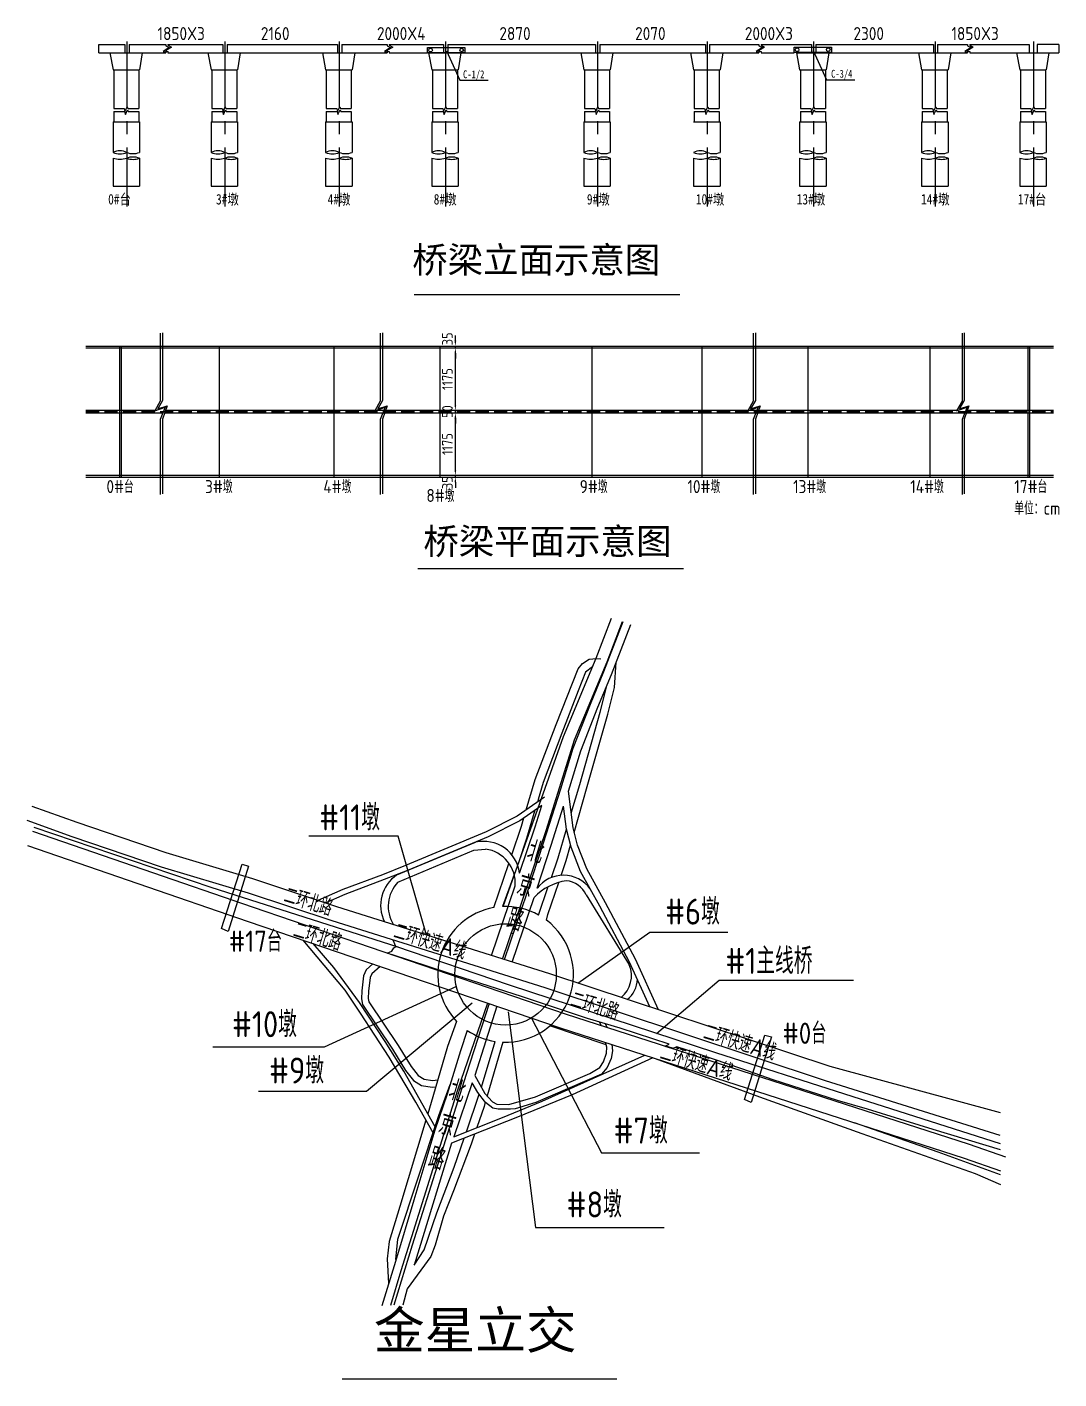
# Model space of a CAD drawing. Extents: x -60459 to 104780, y -18192 to 12827.
# Drawn here: x 18425 to 37887, y -15650 to 9840 of the extents above; entities that cross this region are included whole.
import ezdxf

# ---------------------------------------------------------------- set-up
doc = ezdxf.new("R2010")
doc.units = 0
doc.header["$LTSCALE"] = 1000
doc.header["$MEASUREMENT"] = 0
doc.linetypes.add('CENTER', pattern=[2, 1.25, -0.25, 0.25, -0.25])
doc.linetypes.add('DASH', pattern=[0.35, 0.25, -0.1])
doc.layers.add('ht', color=3, linetype='Continuous')
doc.layers.add('wz', color=1, linetype='Continuous')
doc.styles.add('st', font='')
doc.styles.get("Standard").update_dxf_attribs({"font": 'gbenor.shx', "bigfont": 'gbcbig.shx'})
doc.styles.add('宋体', font='', dxfattribs={"width": 0.8})
doc.styles.get('st').set_extended_font_data('SimSun')
doc.styles.get('宋体').set_extended_font_data('SimSun')
doc.dimstyles.get("Standard").update_dxf_attribs({"dimscale": 100, "dimtxt": 2, "dimasz": 1, "dimexe": 0.5, "dimexo": 2, "dimgap": 0.5, "dimtad": 1, "dimdec": 0, "dimzin": 0, "dimdsep": 46, "dimtxsty": 'Standard', "dimcen": 0.09, "dimadec": 0, "dimazin": 0, "dimtfac": 1, "dimtdec": 0, "dimtix": 1, "dimtmove": 2, "dimatfit": 3, "dimfxl": 1, "dimtolj": 1, "dimtzin": 0, "dimarcsym": 0})

# ---------------------------------------------------------------- blocks, each defined once
blk = doc.blocks.new('*D15')
at = {"layer": 'Defpoints', "color": 0, "transparency": 16777216}
for p in [(26210, 1389), (26210, 1354), (26504, 1389)]:
    blk.add_point(p, dxfattribs=at)
at = {"layer": 'ht', "color": 0, "lineweight": -2, "transparency": 16777216}
for p, q in [((26504, 1489), (26504, 1589)), ((26410, 1389), (26554, 1389)), ((26410, 1354), (26554, 1354)), ((26504, 1354), (26504, 1389)), ((26504, 1254), (26504, 1154))]:
    blk.add_line(p, q, dxfattribs=at)
at = {"layer": 'ht', "color": 0, "transparency": 16777216}
for points in [[(26487, 1489), (26520, 1489), (26504, 1389)], [(26487, 1254), (26520, 1254), (26504, 1354)]]:
    blk.add_solid(points, dxfattribs=at)
at = {"layer": 'ht', "color": 0, "transparency": 16777216, "insert": (26354, 1248), "char_height": 200, "attachment_point": 5, "rotation": 90}
blk.add_mtext('\\A1;35', dxfattribs=at)
blk = doc.blocks.new('*D16')
at = {"layer": 'Defpoints', "color": 0, "transparency": 16777216}
for p in [(26210, 2564), (26504, 2564), (26210, 1389)]:
    blk.add_point(p, dxfattribs=at)
at = {"layer": 'ht', "color": 0, "lineweight": -2, "transparency": 16777216}
for p, q in [((26410, 2564), (26554, 2564)), ((26504, 1489), (26504, 2464)), ((26410, 1389), (26554, 1389))]:
    blk.add_line(p, q, dxfattribs=at)
at = {"layer": 'ht', "color": 0, "transparency": 16777216}
for points in [[(26487, 2464), (26520, 2464), (26504, 2564)], [(26487, 1489), (26520, 1489), (26504, 1389)]]:
    blk.add_solid(points, dxfattribs=at)
at = {"layer": 'ht', "color": 0, "transparency": 16777216, "insert": (26354, 1977), "char_height": 200, "attachment_point": 5, "rotation": 90}
blk.add_mtext('\\A1;1175', dxfattribs=at)
blk = doc.blocks.new('*D17')
at = {"layer": 'Defpoints', "color": 0, "transparency": 16777216}
for p in [(26210, 2614), (26210, 2564), (26504, 2614)]:
    blk.add_point(p, dxfattribs=at)
at = {"layer": 'ht', "color": 0, "lineweight": -2, "transparency": 16777216}
for p, q in [((26504, 2714), (26504, 2814)), ((26410, 2614), (26554, 2614)), ((26410, 2564), (26554, 2564)), ((26504, 2564), (26504, 2614)), ((26504, 2464), (26504, 2364))]:
    blk.add_line(p, q, dxfattribs=at)
at = {"layer": 'ht', "color": 0, "transparency": 16777216}
for points in [[(26487, 2714), (26520, 2714), (26504, 2614)], [(26487, 2464), (26520, 2464), (26504, 2564)]]:
    blk.add_solid(points, dxfattribs=at)
at = {"layer": 'ht', "color": 0, "transparency": 16777216, "insert": (26354, 2589), "char_height": 200, "attachment_point": 5, "rotation": 90}
blk.add_mtext('\\A1;50', dxfattribs=at)
blk = doc.blocks.new('*D18')
at = {"layer": 'Defpoints', "color": 0, "transparency": 16777216}
for p in [(26210, 3789), (26504, 3789), (26210, 2614)]:
    blk.add_point(p, dxfattribs=at)
at = {"layer": 'ht', "color": 0, "lineweight": -2, "transparency": 16777216}
for p, q in [((26410, 3789), (26554, 3789)), ((26504, 2714), (26504, 3689)), ((26410, 2614), (26554, 2614))]:
    blk.add_line(p, q, dxfattribs=at)
at = {"layer": 'ht', "color": 0, "transparency": 16777216}
for points in [[(26487, 3689), (26520, 3689), (26504, 3789)], [(26487, 2714), (26520, 2714), (26504, 2614)]]:
    blk.add_solid(points, dxfattribs=at)
at = {"layer": 'ht', "color": 0, "transparency": 16777216, "insert": (26354, 3202), "char_height": 200, "attachment_point": 5, "rotation": 90}
blk.add_mtext('\\A1;1175', dxfattribs=at)
blk = doc.blocks.new('*D19')
at = {"layer": 'Defpoints', "color": 0, "transparency": 16777216}
for p in [(26210, 3824), (26504, 3824), (26210, 3789)]:
    blk.add_point(p, dxfattribs=at)
at = {"layer": 'ht', "color": 0, "lineweight": -2, "transparency": 16777216}
for p, q in [((26410, 3824), (26554, 3824)), ((26504, 3924), (26504, 4024)), ((26504, 3789), (26504, 3824)), ((26410, 3789), (26554, 3789)), ((26504, 3689), (26504, 3589))]:
    blk.add_line(p, q, dxfattribs=at)
at = {"layer": 'ht', "color": 0, "transparency": 16777216}
for points in [[(26487, 3924), (26520, 3924), (26504, 3824)], [(26487, 3689), (26520, 3689), (26504, 3789)]]:
    blk.add_solid(points, dxfattribs=at)
at = {"layer": 'ht', "color": 0, "transparency": 16777216, "insert": (26354, 3961), "char_height": 200, "attachment_point": 5, "rotation": 90}
blk.add_mtext('\\A1;35', dxfattribs=at)

msp = doc.modelspace()

# ---------------------------------------------------------------- linework, layer by layer
at = {"layer": 'ht', "color": 0}
for p, q in [((19776.4, 9511.7), (20268.5, 9511.7)), ((19776.4, 9352.1), (19776.4, 9511.7)), ((20268.5, 9511.7), (20268.5, 9352.1)), ((20349.6, 9511.7), (20349.6, 9352.1)), ((20349.6, 9511.7), (21042.6, 9511.7)), ((21082.6, 9511.7), (21755.7, 9511.7)), ((21755.7, 9511.7), (22118.5, 9511.7)), ((22118.5, 9511.7), (22118.5, 9352.1)), ((22199.6, 9511.7), (22199.6, 9352.1)), ((22199.6, 9511.7), (23915.7, 9511.7)), ((23915.7, 9511.7), (24278.5, 9511.7)), ((24278.5, 9511.7), (24278.5, 9352.1)), ((24359.6, 9511.7), (24359.6, 9352.1)), ((24359.6, 9511.7), (25215.6, 9511.7)), ((25255.7, 9511.7), (25915.7, 9511.7)), ((25915.7, 9511.7), (26278.5, 9511.7)), ((26278.5, 9511.7), (26278.5, 9352.1)), ((26359.6, 9511.7), (26359.6, 9352.1)), ((26359.6, 9511.7), (28785.7, 9511.7)), ((28785.7, 9511.7), (29148.5, 9511.7)), ((29148.5, 9511.7), (29148.5, 9352.1)), ((29229.6, 9511.7), (29229.6, 9352.1)), ((29229.6, 9511.7), (30855.7, 9511.7)), ((30855.7, 9511.7), (31218.5, 9511.7)), ((31218.5, 9511.7), (31218.5, 9352.1)), ((31299.6, 9511.7), (31299.6, 9352.1)), ((31299.6, 9511.7), (32227.9, 9511.7)), ((32268, 9511.7), (32855.7, 9511.7)), ((32855.7, 9511.7), (33218.5, 9511.7)), ((33218.5, 9511.7), (33218.5, 9352.1)), ((33299.6, 9511.7), (33299.6, 9352.1)), ((33299.6, 9511.7), (34676.5, 9511.7)), ((34676.5, 9511.7), (35518.5, 9511.7)), ((35518.5, 9511.7), (35518.5, 9352.1)), ((35599.6, 9511.7), (35599.6, 9352.1)), ((35599.6, 9511.7), (36163.3, 9511.7)), ((36203.3, 9511.7), (37087.1, 9511.7)), ((36277.9, 9511.7), (37252.4, 9511.7)), ((37252.4, 9511.7), (37326.9, 9511.7)), ((37326.9, 9511.7), (37326.9, 9352.1)), ((37478.1, 9511.7), (37478.1, 9352.1)), ((37887.5, 9511.7), (37887.5, 9352.1)), ((19776.4, 9352.1), (21042.6, 9352.1)), ((19988.2, 9352.1), (20046.9, 9030.8)), ((20596.3, 9352.1), (20545.4, 9030.8)), ((21082.6, 9352.1), (21838.2, 9352.1)), ((21838.2, 9352.1), (23998.2, 9352.1)), ((21838.2, 9352.1), (21896.9, 9030.8)), ((22446.3, 9352.1), (22395.4, 9030.8)), ((23998.2, 9352.1), (25215.6, 9352.1)), ((23998.2, 9352.1), (24056.9, 9030.8)), ((24606.3, 9352.1), (24555.4, 9030.8)), ((25255.7, 9352.1), (25977.9, 9352.1)), ((25998.2, 9352.1), (28868.2, 9352.1)), ((25998.2, 9352.1), (26056.9, 9030.8)), ((26606.3, 9352.1), (26555.4, 9030.8)), ((28868.2, 9352.1), (30938.2, 9352.1)), ((28868.2, 9352.1), (28926.9, 9030.8)), ((29476.3, 9352.1), (29425.4, 9030.8)), ((30938.2, 9352.1), (32227.9, 9352.1)), ((30938.2, 9352.1), (30996.9, 9030.8)), ((31546.3, 9352.1), (31495.4, 9030.8)), ((32268, 9352.1), (32892.1, 9352.1)), ((32938.2, 9352.1), (35238.2, 9352.1)), ((32938.2, 9352.1), (32996.9, 9030.8)), ((33546.3, 9352.1), (33495.4, 9030.8)), ((35238.2, 9352.1), (36163.3, 9352.1)), ((35238.2, 9352.1), (35296.9, 9030.8)), ((35846.3, 9352.1), (35795.4, 9030.8)), ((35916.5, 9352.1), (36163.3, 9352.1)), ((36203.3, 9352.1), (37106.1, 9352.1)), ((36203.3, 9352.1), (37696.3, 9352.1)), ((37088.2, 9352.1), (37146.9, 9030.8)), ((37696.3, 9352.1), (37645.4, 9030.8)), ((20046.9, 9030.8), (20545.4, 9030.8)), ((20060.1, 9030.8), (20060.1, 8301.7)), ((20531.4, 9030.8), (20531.4, 8301.7)), ((21896.9, 9030.8), (22395.4, 9030.8)), ((21910.1, 9030.8), (21910.1, 8301.7)), ((22381.4, 9030.8), (22381.4, 8301.7)), ((24056.9, 9030.8), (24555.4, 9030.8)), ((24070.1, 9030.8), (24070.1, 8301.7)), ((24541.4, 9030.8), (24541.4, 8301.7)), ((26056.9, 9030.8), (26555.4, 9030.8)), ((26070.1, 9030.8), (26070.1, 8301.7)), ((26541.4, 9030.8), (26541.4, 8301.7)), ((28926.9, 9030.8), (29425.4, 9030.8)), ((28940.1, 9030.8), (28940.1, 8301.7)), ((29411.4, 9030.8), (29411.4, 8301.7)), ((30996.9, 9030.8), (31495.4, 9030.8)), ((31010.1, 9030.8), (31010.1, 8301.7)), ((31481.4, 9030.8), (31481.4, 8301.7)), ((32996.9, 9030.8), (33495.4, 9030.8)), ((33010.1, 9030.8), (33010.1, 8301.7)), ((33481.4, 9030.8), (33481.4, 8301.7)), ((35296.9, 9030.8), (35795.4, 9030.8)), ((35310.1, 9030.8), (35310.1, 8301.7)), ((35781.4, 9030.8), (35781.4, 8301.7)), ((37146.9, 9030.8), (37645.4, 9030.8)), ((37160.1, 9030.8), (37160.1, 8301.7)), ((37631.4, 9030.8), (37631.4, 8301.7)), ((20060.1, 8301.7), (20255.3, 8301.7)), ((20060.1, 8245), (20060.1, 8051.1)), ((20060.1, 8245), (20263.6, 8245)), ((20255.3, 8301.7), (20271.5, 8250.3)), ((20263.6, 8245), (20279.9, 8193.5)), ((20271.5, 8250.3), (20312.2, 8334.2)), ((20279.9, 8193.5), (20320.5, 8277.5)), ((20312.2, 8334.2), (20325.7, 8301.7)), ((20320.5, 8277.5), (20334.1, 8245)), ((20325.7, 8301.7), (20531.4, 8301.7)), ((20334.1, 8245), (20531.4, 8245)), ((20531.4, 8245), (20531.4, 8051.1)), ((21910.1, 8301.7), (22105.3, 8301.7)), ((21910.1, 8245), (21910.1, 8051.1)), ((21910.1, 8245), (22113.6, 8245)), ((22105.3, 8301.7), (22121.5, 8250.3)), ((22113.6, 8245), (22129.9, 8193.5)), ((22121.5, 8250.3), (22162.2, 8334.2)), ((22129.9, 8193.5), (22170.5, 8277.5)), ((22162.2, 8334.2), (22175.7, 8301.7)), ((22170.5, 8277.5), (22184.1, 8245)), ((22175.7, 8301.7), (22381.4, 8301.7)), ((22184.1, 8245), (22381.4, 8245)), ((22381.4, 8245), (22381.4, 8051.1)), ((24070.1, 8301.7), (24265.3, 8301.7)), ((24070.1, 8245), (24070.1, 8051.1)), ((24070.1, 8245), (24273.6, 8245)), ((24265.3, 8301.7), (24281.5, 8250.3)), ((24273.6, 8245), (24289.9, 8193.5)), ((24281.5, 8250.3), (24322.2, 8334.2)), ((24289.9, 8193.5), (24330.5, 8277.5)), ((24322.2, 8334.2), (24335.7, 8301.7)), ((24330.5, 8277.5), (24344.1, 8245)), ((24335.7, 8301.7), (24541.4, 8301.7)), ((24344.1, 8245), (24541.4, 8245)), ((24541.4, 8245), (24541.4, 8051.1)), ((26070.1, 8301.7), (26265.3, 8301.7)), ((26070.1, 8245), (26070.1, 8051.1)), ((26070.1, 8245), (26273.6, 8245)), ((26265.3, 8301.7), (26281.5, 8250.3)), ((26273.6, 8245), (26289.9, 8193.5)), ((26281.5, 8250.3), (26322.2, 8334.2)), ((26289.9, 8193.5), (26330.5, 8277.5)), ((26322.2, 8334.2), (26335.7, 8301.7)), ((26330.5, 8277.5), (26344.1, 8245)), ((26335.7, 8301.7), (26541.4, 8301.7)), ((26344.1, 8245), (26541.4, 8245)), ((26541.4, 8245), (26541.4, 8051.1)), ((28940.1, 8301.7), (29135.3, 8301.7)), ((28940.1, 8245), (28940.1, 8051.1)), ((28940.1, 8245), (29143.6, 8245)), ((29135.3, 8301.7), (29151.5, 8250.3)), ((29143.6, 8245), (29159.9, 8193.5)), ((29151.5, 8250.3), (29192.2, 8334.2)), ((29159.9, 8193.5), (29200.5, 8277.5)), ((29192.2, 8334.2), (29205.7, 8301.7)), ((29200.5, 8277.5), (29214.1, 8245)), ((29205.7, 8301.7), (29411.4, 8301.7)), ((29214.1, 8245), (29411.4, 8245)), ((29411.4, 8245), (29411.4, 8051.1)), ((31010.1, 8301.7), (31205.3, 8301.7)), ((31010.1, 8245), (31010.1, 8051.1)), ((31010.1, 8245), (31213.6, 8245)), ((31205.3, 8301.7), (31221.5, 8250.3)), ((31213.6, 8245), (31229.9, 8193.5)), ((31221.5, 8250.3), (31262.2, 8334.2)), ((31229.9, 8193.5), (31270.5, 8277.5)), ((31262.2, 8334.2), (31275.7, 8301.7)), ((31270.5, 8277.5), (31284.1, 8245)), ((31275.7, 8301.7), (31481.4, 8301.7)), ((31284.1, 8245), (31481.4, 8245)), ((31481.4, 8245), (31481.4, 8051.1)), ((33010.1, 8301.7), (33205.3, 8301.7)), ((33010.1, 8245), (33010.1, 8051.1)), ((33010.1, 8245), (33213.6, 8245)), ((33205.3, 8301.7), (33221.5, 8250.3)), ((33213.6, 8245), (33229.9, 8193.5)), ((33221.5, 8250.3), (33262.2, 8334.2)), ((33229.9, 8193.5), (33270.5, 8277.5)), ((33262.2, 8334.2), (33275.7, 8301.7)), ((33270.5, 8277.5), (33284.1, 8245)), ((33275.7, 8301.7), (33481.4, 8301.7)), ((33284.1, 8245), (33481.4, 8245)), ((33481.4, 8245), (33481.4, 8051.1)), ((35310.1, 8301.7), (35505.3, 8301.7)), ((35310.1, 8245), (35310.1, 8051.1)), ((35310.1, 8245), (35513.6, 8245)), ((35505.3, 8301.7), (35521.5, 8250.3)), ((35513.6, 8245), (35529.9, 8193.5)), ((35521.5, 8250.3), (35562.2, 8334.2)), ((35529.9, 8193.5), (35570.5, 8277.5)), ((35562.2, 8334.2), (35575.7, 8301.7)), ((35570.5, 8277.5), (35584.1, 8245)), ((35575.7, 8301.7), (35781.4, 8301.7)), ((35584.1, 8245), (35781.4, 8245)), ((35781.4, 8245), (35781.4, 8051.1)), ((37160.1, 8301.7), (37355.3, 8301.7)), ((37160.1, 8245), (37160.1, 8051.1)), ((37160.1, 8245), (37363.6, 8245)), ((37355.3, 8301.7), (37371.5, 8250.3)), ((37363.6, 8245), (37379.9, 8193.5)), ((37371.5, 8250.3), (37412.2, 8334.2)), ((37379.9, 8193.5), (37420.5, 8277.5)), ((37412.2, 8334.2), (37425.7, 8301.7)), ((37420.5, 8277.5), (37434.1, 8245)), ((37425.7, 8301.7), (37631.4, 8301.7)), ((37434.1, 8245), (37631.4, 8245)), ((37631.4, 8245), (37631.4, 8051.1)), ((20046.9, 8051.1), (20545.4, 8051.1)), ((20046.9, 8051.1), (20046.9, 7476.5)), ((20545.4, 8051.1), (20545.4, 7476.5)), ((21896.9, 8051.1), (22395.4, 8051.1)), ((21896.9, 8051.1), (21896.9, 7476.5)), ((22395.4, 8051.1), (22395.4, 7476.5)), ((24056.9, 8051.1), (24555.4, 8051.1)), ((24056.9, 8051.1), (24056.9, 7476.5)), ((24555.4, 8051.1), (24555.4, 7476.5)), ((26056.9, 8051.1), (26555.4, 8051.1)), ((26056.9, 8051.1), (26056.9, 7476.5)), ((26555.4, 8051.1), (26555.4, 7476.5)), ((28926.9, 8051.1), (29425.4, 8051.1)), ((28926.9, 8051.1), (28926.9, 7476.5)), ((29425.4, 8051.1), (29425.4, 7476.5)), ((30996.9, 8051.1), (31495.4, 8051.1)), ((31495.4, 8051.1), (31495.4, 7476.5)), ((32996.9, 8051.1), (33495.4, 8051.1)), ((32996.9, 8051.1), (32996.9, 7476.5)), ((33495.4, 8051.1), (33495.4, 7476.5)), ((35296.9, 8051.1), (35795.4, 8051.1)), ((35296.9, 8051.1), (35296.9, 7476.5)), ((35795.4, 8051.1), (35795.4, 7476.5)), ((37146.9, 8051.1), (37645.4, 8051.1)), ((37146.9, 8051.1), (37146.9, 7476.5)), ((37645.4, 8051.1), (37645.4, 7476.5)), ((20046.9, 7367.2), (20046.9, 6838.5)), ((20545.4, 7367.2), (20545.4, 6838.5)), ((21896.9, 7367.2), (21896.9, 6838.5)), ((22395.4, 7367.2), (22395.4, 6838.5)), ((24056.9, 7367.2), (24056.9, 6838.5)), ((24555.4, 7367.2), (24555.4, 6838.5)), ((26056.9, 7367.2), (26056.9, 6838.5)), ((26555.4, 7367.2), (26555.4, 6838.5)), ((28926.9, 7367.2), (28926.9, 6838.5)), ((29425.4, 7367.2), (29425.4, 6838.5)), ((30996.9, 7367.2), (30996.9, 6838.5)), ((31495.4, 7367.2), (31495.4, 6838.5)), ((32996.9, 7367.2), (32996.9, 6838.5)), ((33495.4, 7367.2), (33495.4, 6838.5)), ((35296.9, 7367.2), (35296.9, 6838.5)), ((35795.4, 7367.2), (35795.4, 6838.5)), ((37146.9, 7367.2), (37146.9, 6838.5)), ((37645.4, 7367.2), (37645.4, 6838.5)), ((20046.9, 6838.5), (20545.4, 6838.5)), ((21896.9, 6838.5), (22395.4, 6838.5)), ((24056.9, 6838.5), (24555.4, 6838.5)), ((26056.9, 6838.5), (26555.4, 6838.5)), ((28926.9, 6838.5), (29425.4, 6838.5)), ((30996.9, 6838.5), (31495.4, 6838.5)), ((32996.9, 6838.5), (33495.4, 6838.5)), ((35296.9, 6838.5), (35795.4, 6838.5)), ((37146.9, 6838.5), (37645.4, 6838.5))]:
    msp.add_line(p, q, dxfattribs=at)
at = {"layer": 'ht', "color": 0, "linetype": 'CENTER'}
for p, q in [((20305.2, 9567.7), (20305.2, 6455.2)), ((22155.2, 9567.7), (22155.2, 6455.2)), ((24315.2, 9567.7), (24315.2, 6455.2)), ((26315.2, 9567.7), (26315.2, 6455.2)), ((29185.2, 9567.7), (29185.2, 6455.2)), ((31255.2, 9567.7), (31255.2, 6455.2)), ((33255.2, 9567.7), (33255.2, 6455.2)), ((35555.2, 9567.7), (35555.2, 6455.2)), ((37405.2, 9567.7), (37405.2, 6455.2))]:
    msp.add_line(p, q, dxfattribs=at)
at = {"layer": 'ht', "color": 0, "lineweight": -3}
for p, q in [((26338.6, 9393.9), (26588, 8836.2)), ((33252.8, 9400.7), (33502.2, 8843)), ((26588, 8836.2), (27123.5, 8836.2)), ((33502.2, 8843), (34037.8, 8843))]:
    msp.add_line(p, q, dxfattribs=at)
at = {"layer": 'ht', "color": 0}
for points in [[(21042.6, 9486.9), (21109.1, 9454.1), (20994.1, 9381.4), (21042.6, 9372.1)], [(21082.6, 9495.4), (21149.1, 9462.5), (21034.1, 9389.8), (21082.6, 9380.5)], [(21042.6, 9511.7), (21042.6, 9486.9)], [(21082.6, 9511.7), (21082.6, 9495.4)], [(25215.6, 9486.9), (25282.1, 9454.1), (25167.1, 9381.4), (25215.6, 9372.1)], [(25255.7, 9495.4), (25322.2, 9462.5), (25207.2, 9389.8), (25255.7, 9380.5)], [(25215.6, 9511.7), (25215.6, 9486.9)], [(25255.7, 9511.7), (25255.7, 9495.4)], [(32227.9, 9486.9), (32294.5, 9454.1), (32179.4, 9381.4), (32227.9, 9372.1)], [(32268, 9495.4), (32334.5, 9462.5), (32219.5, 9389.8), (32268, 9380.5)], [(32227.9, 9511.7), (32227.9, 9486.9)], [(32268, 9511.7), (32268, 9495.4)], [(36163.3, 9486.9), (36229.8, 9454.1), (36114.7, 9381.4), (36163.3, 9372.1)], [(36203.3, 9495.4), (36269.8, 9462.5), (36154.8, 9389.8), (36203.3, 9380.5)], [(36163.3, 9511.7), (36163.3, 9486.9)], [(36203.3, 9511.7), (36203.3, 9495.4)], [(37887.5, 9511.7), (37478.1, 9511.7)], [(21042.6, 9372.1), (21042.6, 9352.1)], [(21082.6, 9380.5), (21082.6, 9352.1)], [(25215.6, 9372.1), (25215.6, 9352.1)], [(25255.7, 9380.5), (25255.7, 9352.1)], [(32227.9, 9372.1), (32227.9, 9352.1)], [(32268, 9380.5), (32268, 9352.1)], [(36163.3, 9372.1), (36163.3, 9352.1)], [(36203.3, 9380.5), (36203.3, 9352.1)], [(37696.3, 9352.1), (37887.5, 9352.1)], [(25728.6, 4797.5), (30734, 4797.5)], [(19533.6, 3824.5), (37782.3, 3824.5)], [(20170, 3824.5), (20170, 1354.5)], [(20200, 3824.5), (20200, 1354.5)], [(20937.4, 4068), (20937.4, 2789)], [(20977.4, 4076.4), (20977.4, 2797.4)], [(22050, 3824.5), (22050, 1354.5)], [(24210, 3824.5), (24210, 1354.5)], [(25088.4, 4068), (25088.4, 2789)], [(25128.4, 4076.4), (25128.4, 2797.4)], [(26210, 3824.5), (26210, 1354.5)], [(29080, 3824.5), (29080, 1354.5)], [(31150, 3824.5), (31150, 1354.5)], [(32121.1, 4068), (32121.1, 2789)], [(32161.1, 4076.4), (32161.1, 2797.4)], [(33150, 3824.5), (33150, 1354.5)], [(35450, 3824.5), (35450, 1354.5)], [(36058.9, 4068), (36058.9, 2789)], [(36098.9, 4076.4), (36098.9, 2797.4)], [(37300, 3824.5), (37300, 1354.5)], [(37330, 3824.5), (37330, 1354.5)], [(19533.6, 3789.5), (37782.3, 3789.5)], [(19533.6, 2614.5), (20839.4, 2614.5)], [(19533.6, 2564.5), (20988.3, 2564.5)], [(20937.4, 2789), (20833.1, 2603.2), (21031.8, 2670.9), (20937.4, 2440.1)], [(20977.4, 2797.4), (20889.1, 2640.1), (21065.4, 2699.6), (20977.4, 2448.6)], [(21018, 2564.5), (36109.8, 2564.5)], [(21035.6, 2614.5), (35960.9, 2614.5)], [(25088.4, 2789), (24984.1, 2603.2), (25182.8, 2670.9), (25088.4, 2440.1)], [(25128.4, 2797.4), (25040.1, 2640.1), (25216.4, 2699.6), (25128.4, 2448.6)], [(32121.1, 2789), (32016.8, 2603.2), (32215.5, 2670.9), (32121.1, 2440.1)], [(32161.1, 2797.4), (32072.8, 2640.1), (32249.1, 2699.6), (32161.1, 2448.6)], [(36058.9, 2789), (35954.6, 2603.2), (36153.3, 2670.9), (36058.9, 2440.1)], [(36098.9, 2797.4), (36010.6, 2640.1), (36186.9, 2699.6), (36098.9, 2448.6)], [(36139.5, 2564.5), (37782.3, 2564.5)], [(36157.1, 2614.5), (37782.3, 2614.5)], [(20937.4, 2440.1), (20937.4, 1027.1)], [(20977.4, 2448.6), (20977.4, 1035.6)], [(25088.4, 2440.1), (25088.4, 1027.1)], [(25128.4, 2448.6), (25128.4, 1035.6)], [(32121.1, 2440.1), (32121.1, 1027.1)], [(32161.1, 2448.6), (32161.1, 1035.6)], [(36058.9, 2440.1), (36058.9, 1027.1)], [(36098.9, 2448.6), (36098.9, 1035.6)], [(19533.6, 1389.5), (37782.3, 1389.5)], [(19533.6, 1354.5), (37782.3, 1354.5)], [(25798.8, -369.7), (30804.1, -369.7)], [(27394.4, -7732.2), (28214.8, -5307.3), (28752.6, -3600.4), (29365.7, -2126.2), (29657.5, -1368)], [(27402.3, -6743.7), (28545.5, -3535.2), (29158.6, -2061), (29450.5, -1302.9)], [(27428.6, -7743), (27857.9, -6483.2), (28163.2, -5540), (28490.8, -4524.4), (28726, -3756.8), (29052.7, -2924.9), (29304.4, -2312), (29669.1, -1370.5)], [(28635.6, -4569.9), (28869.4, -3806.8), (29193.5, -2981.5), (29445.4, -2368.2), (29810.6, -1425.3)], [(27839.8, -4919.9), (28007, -4348), (28403, -3308.4), (28819.9, -2261.4), (28903.6, -2162.3), (29024.4, -2075.7), (29166.9, -2066.4), (29244.4, -2069.5)], [(29091, -2223.5), (28960.2, -2324.7), (28821.1, -2675.2), (28509.2, -3474), (28161.2, -4406.5), (28064.9, -4723.8), (28049.6, -4775.6)], [(29502.4, -2614.2), (29535.2, -2136.2)], [(28688.8, -4982.6), (28848.5, -4441.7), (29234.9, -3076.8), (29359, -2578.5)], [(28745.9, -5344.6), (28990.4, -4482.7), (29377.8, -3114.8), (29502.4, -2614.2)], [(30335.6, -8690), (29903.4, -7737.4), (29336.9, -6675.5), (28981, -6029.8), (28806.6, -5583.2), (28724.8, -5261.8), (28635.6, -4569.9)], [(28183.8, -4683.4), (27668.2, -5038), (27082.6, -5335.3), (25561.6, -5968.6), (25127.4, -6142.1), (24382.3, -6421.2), (23909.2, -6629)], [(28134.8, -4838.8), (27719.6, -5124.4), (27124.6, -5426.5), (25599.5, -6061.5), (25163.6, -6235.7), (24420.1, -6514.2), (24051.1, -6676.3)], [(27713.6, -6111.3), (28007.7, -5242.1), (28134.8, -4838.8)], [(36782.2, -10630.4), (33571.3, -9758.9), (28282.2, -8011.6), (24266.5, -6748), (22684, -6221), (21047.5, -5730.1), (19368.8, -5161.1), (18521, -4853.7)], [(27565.9, -5767.4), (27750.8, -5224.6), (27795.3, -5072.4)], [(28004.5, -4928.5), (27846.5, -5463.1), (27685.4, -5939.9), (27677.1, -5962.7)], [(28044.6, -6399.2), (28307.6, -5586.7), (28544.7, -4851.7)], [(30172.6, -8636.1), (29790.1, -7793.2), (29225.9, -6735.6), (28866.5, -6083.4), (28686.2, -5621.8), (28600.6, -5285.5), (28544.7, -4851.7)], [(36775.9, -11057.6), (33485.3, -10026.2), (28196, -8278.8), (24180, -7015.2), (22599.3, -6488.7), (20962, -5997.6), (19275.9, -5426), (18425.3, -5117.7)], [(18526.2, -5324.3), (22688.1, -6757.8), (28571.6, -8764.9), (36191.4, -11221), (36877.3, -11461.8)], [(25423.1, -7507.3), (21900.1, -6384.4), (18557.5, -5249.7)], [(28314.3, -6196.1), (28439.4, -5827.5), (28600.2, -5282.7)], [(18434.8, -5589.8), (22597, -7023.4), (28483.2, -9031.4), (36101.8, -11487.1), (36784.3, -11726.7)], [(25398.6, -6147.3), (26885.5, -5530.5)], [(28500.4, -6154.7), (28595.4, -5875), (28677.2, -5586.6)], [(25421.4, -6284.9), (26850.9, -5679.5), (27072.2, -5659.4)], [(27226.9, -6762.7), (27510.7, -5929.4)], [(27187.3, -7667.1), (27632.6, -6350.8)], [(27613.1, -6138.8), (27393, -6744.1)], [(28073.8, -6904.1), (28256, -6367.6)], [(28220.6, -6999.3), (28249.2, -6894.4), (28455.2, -6287.7)], [(27572.2, -7791.9), (27988.7, -6569.8)], [(28969.6, -6520.5), (29783.8, -7843)], [(26082.1, -11012.6), (25760.9, -10430.5), (25257.2, -9580), (24713.1, -8753.1), (24424.5, -8318.7), (23630.7, -7376)], [(25218, -7620.9), (25308.3, -7582.1), (25340.8, -7521.3), (25382.2, -7493.3), (25332.7, -7377.9)], [(26121, -10895.2), (25534.2, -9846.7), (25178, -9287.8), (24694, -8554.2), (24213, -7890.2), (23821.8, -7441.2)], [(36786.2, -11214.7), (33851.4, -10278), (31413.3, -9499.8), (27525.8, -8226.3), (25382.2, -7493.3)], [(24946.9, -7825), (24819.5, -7936.1), (24772.2, -8046.5), (24741.5, -8330.1), (24730.7, -8483.7), (24750.9, -8589), (25316.8, -9430.9), (25564.2, -9832.5), (25714.6, -10024.6), (25867.5, -10117.5), (26067.5, -10151.4), (26134.5, -10144.2)], [(25086.3, -7872.6), (24925.2, -8013.1), (24896.8, -8079.2), (24868.5, -8341.4), (24859, -8476), (24871.2, -8539.5), (25424, -9361.9), (25669, -9759.5), (25800.7, -9927.7), (25912.9, -9995.9), (26071.4, -10022.7), (26172.6, -10011.9)], [(30538.3, -9339.5), (29610.4, -9035.7), (28995.3, -8850.9), (27768.5, -8447.2), (26336.8, -7984.4), (25302, -7649.5)], [(27109.9, -8562.9), (26542.9, -10207), (25472.7, -13613.2), (25278.5, -14265.2)], [(27138.8, -8572.8), (26705.1, -9907.7), (25688.7, -13127.1), (25343.3, -14260.4)], [(27285, -8622.7), (26867.8, -9928), (27061.2, -10265.7), (27207.1, -10422.3), (27282.7, -10468.2), (27509.7, -10476.3), (28014.9, -10333.2), (29041.7, -9893.2), (29228.1, -9779.8), (29296.4, -9673.7), (29356.4, -9510.1), (29359.2, -9395.5), (29337.8, -9306.9)], [(26527.3, -8907.5), (26354.4, -9381.5), (26081.5, -10328), (25983.9, -10650.2)], [(29250.9, -8983.9), (29223.4, -8919.4)], [(26728.8, -9078.5), (26602.4, -9461.6), (26347.9, -10279.6), (26116.6, -10960), (25717.3, -12279.3), (25372.9, -13433.5), (25115.1, -14270.2)], [(29348.5, -9351.2), (28286.4, -8992.9)], [(29367.1, -9021.3), (29334.7, -8952.8)], [(29452.3, -9343.8), (29469.2, -9465.2), (29439.5, -9610.4), (29365.3, -9776.4), (29261.5, -9900.9), (28024.2, -10437.4), (27629.2, -10554.2), (27542.7, -10566.1), (27310, -10566.1), (27208.6, -10545.3), (27071.4, -10435), (26928.3, -10250.3), (26820.9, -10065.5), (26474.9, -11082.6), (27393.2, -10718.7), (28143.2, -10412.8), (30078.4, -9545.6)], [(26994.9, -10150), (27253.3, -9286.9)], [(27399.6, -9301.3), (27103.5, -10311.1)], [(30461.2, -9374), (30538.3, -9339.5)], [(30679.5, -9385.7), (30604.5, -9420.2)], [(36784.2, -11331.7), (35513.8, -10944.8), (34276, -10561.1), (33712.2, -10398.6), (32498.6, -10012.4), (31908, -9803.1), (30837, -9437.3), (30679.5, -9385.7)], [(30227.8, -9593.7), (28707.9, -10293.8), (27678.3, -10716.9), (26433, -11206.1), (25724.2, -13503), (25913.4, -13217.5), (26152.9, -12515.7), (26482.8, -11659.7), (26670.1, -11112.9)], [(30273, -9608.3), (32240.7, -10334), (34168.4, -11020.2), (36307.1, -11777.4), (36784.2, -11984.3)], [(25382.6, -13400.8), (25419.5, -13012), (26190.9, -10684.2), (26404.6, -10097.1)], [(26712.8, -10988.3), (26954.2, -10283.7)], [(27068.3, -10431), (27044.7, -10511.4), (26909.7, -10910.3)], [(25947.8, -10769.3), (25454.3, -12398.6), (25254.6, -13060.8), (25219.2, -13382.4), (25244, -13851.9)], [(36784.2, -11803.7), (35610.1, -11372.2), (34030.7, -10819.5)], [(26867.4, -11035.4), (26804.6, -11220.8), (26466.3, -12105.1), (26281, -12580.7), (26124.7, -13128.9), (26042.6, -13344.5), (25594.6, -13949.8), (25510.1, -14258.8)], [(24365.9, -15650.5), (29548.4, -15650.5)]]:
    msp.add_lwpolyline(points, dxfattribs=at)
at = {"layer": 'ht', "color": 0, "lineweight": -3}
for points in [[(25977.9, 9455.3), (26682.2, 9455.3), (26682.2, 9351), (25977.9, 9351)], [(32892.1, 9462.1), (33596.4, 9462.1), (33596.4, 9357.8), (32892.1, 9357.8)]]:
    msp.add_lwpolyline(points, close=True, dxfattribs=at)
at = {"layer": 'ht', "color": 0, "linetype": 'DASH'}
msp.add_lwpolyline([(19533.6, 2589.5), (37782.3, 2589.5)], dxfattribs=at)
at = {"layer": 'ht', "color": 0}
for points in [[(22603.2, -5978.9), (22218.2, -7215.8), (22095.7, -7159), (22480.7, -5943.9)], [(32465.6, -9202.3), (32080.7, -10439.1), (31958.2, -10382.3), (32343.1, -9167.3)]]:
    msp.add_lwpolyline(points, close=True, dxfattribs=at)
at = {"layer": 'ht', "color": 0, "lineweight": -3}
for centre in [(26035.4, 9405.2), (26622.7, 9406.7), (32949.6, 9412), (33536.9, 9413.5)]:
    msp.add_circle(centre, 34.7, dxfattribs=at)
at = {"layer": 'ht', "color": 0}
msp.add_circle((27451.9, -8022.6), 955.8, dxfattribs=at)
for centre, radius, start, end in [((20176.1, 7218), 289, 63.45966, 116.54034), ((20176.1, 7777.7), 327.7, 246.78969, 293.21031), ((20425.3, 7767.6), 314.9, 247.58284, 292.41716), ((22026.1, 7218), 289, 63.45966, 116.54034), ((22026.1, 7777.7), 327.7, 246.78969, 293.21031), ((22275.3, 7767.6), 314.9, 247.58284, 292.41716), ((24186.1, 7218), 289, 63.45966, 116.54034), ((24186.1, 7777.7), 327.7, 246.78969, 293.21031), ((24435.3, 7767.6), 314.9, 247.58284, 292.41716), ((26186.1, 7218), 289, 63.45966, 116.54034), ((26186.1, 7777.7), 327.7, 246.78969, 293.21031), ((26435.3, 7767.6), 314.9, 247.58284, 292.41716), ((29056.1, 7218), 289, 63.45966, 116.54034), ((29056.1, 7777.7), 327.7, 246.78969, 293.21031), ((29305.3, 7767.6), 314.9, 247.58284, 292.41716), ((31126.1, 7218), 289, 63.45966, 116.54034), ((31126.1, 7777.7), 327.7, 246.78969, 293.21031), ((31375.3, 7767.6), 314.9, 247.58284, 292.41716), ((33126.1, 7218), 289, 63.45966, 116.54034), ((33126.1, 7777.7), 327.7, 246.78969, 293.21031), ((33375.3, 7767.6), 314.9, 247.58284, 292.41716), ((35426.1, 7218), 289, 63.45966, 116.54034), ((35426.1, 7777.7), 327.7, 246.78969, 293.21031), ((35675.3, 7767.6), 314.9, 247.58284, 292.41716), ((37276.1, 7218), 289, 63.45966, 116.54034), ((37276.1, 7777.7), 327.7, 246.78969, 293.21031), ((37525.3, 7767.6), 314.9, 247.58284, 292.41716), ((20176.1, 7801.9), 453.5, 253.45574, 286.54426), ((20425.3, 7050), 339.1, 69.26353, 110.73647), ((20425.3, 7690.4), 344.8, 249.61887, 290.38113), ((22026.1, 7801.9), 453.5, 253.45574, 286.54426), ((22275.3, 7050), 339.1, 69.26353, 110.73647), ((22275.3, 7690.4), 344.8, 249.61887, 290.38113), ((24186.1, 7801.9), 453.5, 253.45574, 286.54426), ((24435.3, 7050), 339.1, 69.26353, 110.73647), ((24435.3, 7690.4), 344.8, 249.61887, 290.38113), ((26186.1, 7801.9), 453.5, 253.45574, 286.54426), ((26435.3, 7050), 339.1, 69.26353, 110.73647), ((26435.3, 7690.4), 344.8, 249.61887, 290.38113), ((29056.1, 7801.9), 453.5, 253.45574, 286.54426), ((29305.3, 7050), 339.1, 69.26353, 110.73647), ((29305.3, 7690.4), 344.8, 249.61887, 290.38113), ((31126.1, 7801.9), 453.5, 253.45574, 286.54426), ((31375.3, 7050), 339.1, 69.26353, 110.73647), ((31375.3, 7690.4), 344.8, 249.61887, 290.38113), ((33126.1, 7801.9), 453.5, 253.45574, 286.54426), ((33375.3, 7050), 339.1, 69.26353, 110.73647), ((33375.3, 7690.4), 344.8, 249.61887, 290.38113), ((35426.1, 7801.9), 453.5, 253.45574, 286.54426), ((35675.3, 7050), 339.1, 69.26353, 110.73647), ((35675.3, 7690.4), 344.8, 249.61887, 290.38113), ((37276.1, 7801.9), 453.5, 253.45574, 286.54426), ((37525.3, 7050), 339.1, 69.26353, 110.73647), ((37525.3, 7690.4), 344.8, 249.61887, 290.38113), ((27033.9, -6199.7), 685.4, 7.40651, 102.50636), ((26984, -6303.7), 650.3, 355.84206, 82.20376), ((25794.8, -6724.4), 700, 124.47532, 205.96652), ((25882.1, -6737.3), 645.7, 135.5199, 212.60285), ((28739.7, -7285), 1037, 97.89255, 136.40279), ((28541.5, -6778.5), 625.2, 36.17396, 142.64527), ((28559.4, -6706.7), 450.6, 24.41512, 85.17163), ((27451.9, -8022.6), 1279.8, 100.12336, 223.74397), ((27451.9, -8022.6), 1279.8, 60.92166, 92.63637), ((27451.9, -8022.6), 1279.8, 267.66069, 53.08332), ((27451.9, -8022.6), 924.9, 78.15037, 80.48369), ((27449.3, -8022.5), 782, 79.25454, 82.00015), ((29303.5, -8047.8), 522.2, 308.51422, 23.10117), ((29434.8, -8102.1), 501.1, 308.34284, 358.622), ((27451.9, -8022.6), 1279.8, 235.60025, 261.07507)]:
    msp.add_arc(centre, radius, start, end, dxfattribs=at)
at = {"layer": 'wz', "color": 0}
for points in [[(25957, -7280), (25425.9, -5417.3), (23739.3, -5417.3)], [(28815.5, -8187.8), (30169.7, -7226.1), (31642.1, -7226.1)], [(30297.3, -9134.2), (31476.9, -8132.9), (34013.2, -8132.9)], [(26523.5, -8249.9), (24026.8, -9396.4), (21929.2, -9396.4)], [(26819.4, -8562.9), (24829.2, -10232.4), (22788.9, -10232.4)], [(27499.5, -8730.8), (28014.8, -12794), (30444.4, -12794)], [(27938.1, -8845.5), (29259.1, -11388.8), (31108.3, -11388.8)]]:
    msp.add_lwpolyline(points, dxfattribs=at)

# ---------------------------------------------------------------- texts
at = {"layer": 'ht', "color": 0, "style": '宋体', "width": 0.8}
for s, height, p in [('C-1/2', 147.96, (26648.1, 8874.9)), ('C-3/4', 147.96, (33589.5, 8885.1)), ('0#台', 197.28, (19955.1, 6494.7)), ('3#墩', 197.28, (21989.3, 6494.7)), ('4#墩', 197.28, (24095.2, 6494.7)), ('8#墩', 197.28, (26095.2, 6494.7)), ('9#墩', 197.28, (28983.7, 6494.7)), ('10#墩', 197.28, (31038.7, 6494.7)), ('13#墩', 197.28, (32941.4, 6494.7)), ('14#墩', 197.28, (35286.5, 6494.7)), ('17#台', 197.28, (37112.2, 6494.7))]:
    msp.add_text(s, height=height, dxfattribs=at).set_placement(p)
at = {"layer": 'ht', "color": 0, "char_height": 245, "attachment_point": 1}
for s, width, insert in [('\\A1;1850X3', 545.449, (20886.5, 9839.3)), ('\\A1;2160', 545.449, (22835, 9839.3)), ('\\A1;2000X4', 545.449, (25024.8, 9839.3)), ('\\A1;2870', 545.449, (27333.9, 9839.3)), ('\\A1;2070', 545.449, (29893.9, 9839.3)), ('\\A1;2000X3', 545.449, (31963.3, 9839.3)), ('\\A1;2300', 545.449, (34011.5, 9839.3)), ('\\A1;1850X3', 545.449, (35859.2, 9839.3)), ('\\A1;0#台', 545.449, (19923.2, 1297.6)), ('\\A1;3#墩', 545.449, (21783.7, 1297.6)), ('\\A1;4#墩', 545.449, (24013.7, 1297.6)), ('\\A1;9#墩', 545.449, (28848.4, 1297.6)), ('\\A1;10#墩', 653.263, (30880, 1297.6)), ('\\A1;13#墩', 731.825, (32872.4, 1297.6)), ('\\A1;14#墩', 731.825, (35082.4, 1297.6)), ('\\A1;17#台\\P单位：cm', 907.755, (37044.7, 1297.6)), ('\\A1;8#墩', 545.449, (25957.1, 1130.5))]:
    msp.add_mtext_dynamic_manual_height_columns(s, width=width, gutter_width=1750, heights=[0], dxfattribs=dict(at, insert=insert))
at = {"layer": 'ht', "color": 0, "attachment_point": 1, "style": 'st'}
for s, width, insert, char_height in [('桥梁立面示意图', 6942.173, (25690, 5695.5), 490), ('桥梁平面示意图', 6942.173, (25900.3, 388.2), 490), ('金星立交', 4244.264, (24969, -14378.3), 700)]:
    msp.add_mtext_dynamic_manual_height_columns(s, width=width, gutter_width=1750, heights=[0], dxfattribs=dict(at, insert=insert, char_height=char_height))
at = {"layer": 'ht', "color": 0, "attachment_point": 1, "rotation": 343.33862}
for s, width, insert, char_height in [('\\A1;北京路', 320, (27940.7, -5481.6), 400), ('\\A1;二环北路', 899.554, (23338.3, -6363.9), 320), ('\\A1;二环北路', 899.554, (23514.2, -7018.1), 320), ('\\A1;二环快速A线', 1369.789, (25408.6, -7041.5), 320), ('\\A1;二环北路', 899.554, (28742.2, -8331.3), 320), ('\\A1;二环快速A线', 1369.789, (31249.5, -8945.9), 320), ('\\A1;二环快速A线', 1369.789, (30431.1, -9327.3), 320), ('\\A1;北京路', 320, (26463, -9984.5), 400)]:
    msp.add_mtext_dynamic_manual_height_columns(s, width=width, gutter_width=1750, heights=[0], dxfattribs=dict(at, insert=insert, char_height=char_height))
at = {"layer": 'wz', "color": 0, "attachment_point": 1}
for s, insert, char_height in [('#11墩', (23935.6, -4817.2), 490), ('#6墩', (30460.8, -6593.1), 490), ('#17台', (22233.6, -7198), 400), ('#1主线桥', (31596.4, -7523.4), 490), ('#10墩', (22291.7, -8716.3), 490), ('#0台', (32675.1, -8932.1), 400), ('#9墩', (22990.9, -9589.6), 490), ('#7墩', (29488.3, -10722.6), 490), ('#8墩', (28601.1, -12115.6), 490)]:
    msp.add_mtext_dynamic_manual_height_columns(s, width=1964.158, gutter_width=1750, heights=[0], dxfattribs=dict(at, insert=insert, char_height=char_height))

# ---------------------------------------------------------------- dimensions: what is measured, and where the dimension line sits
at = {"layer": 'ht', "color": 0}
for base, p1, p2, picture, middle in [((26503.6, 3824.5), (26210, 3789.5), (26210, 3824.5), '*D19', (26353.6, 3960.8)), ((26503.6, 1389.5), (26210, 1354.5), (26210, 1389.5), '*D15', (26353.6, 1248))]:
    dim = msp.add_linear_dim(base=base, p1=p1, p2=p2, angle=90, dimstyle='Standard', dxfattribs=at)
    dim.commit()
    dim.dimension.update_dxf_attribs({"geometry": picture, "text_midpoint": middle, "dimtype": 160})
for base, p1, p2, picture, middle in [((26503.6, 3789.5), (26210, 2614.5), (26210, 3789.5), '*D18', (26353.6, 3202)), ((26503.6, 2614.5), (26210, 2564.5), (26210, 2614.5), '*D17', (26353.6, 2589.5)), ((26503.6, 2564.5), (26210, 1389.5), (26210, 2564.5), '*D16', (26353.6, 1977))]:
    dim = msp.add_linear_dim(base=base, p1=p1, p2=p2, angle=90, dimstyle='Standard', dxfattribs=at)
    dim.commit()
    dim.dimension.update_dxf_attribs({"geometry": picture, "text_midpoint": middle})

doc.saveas('drawing.dxf')
